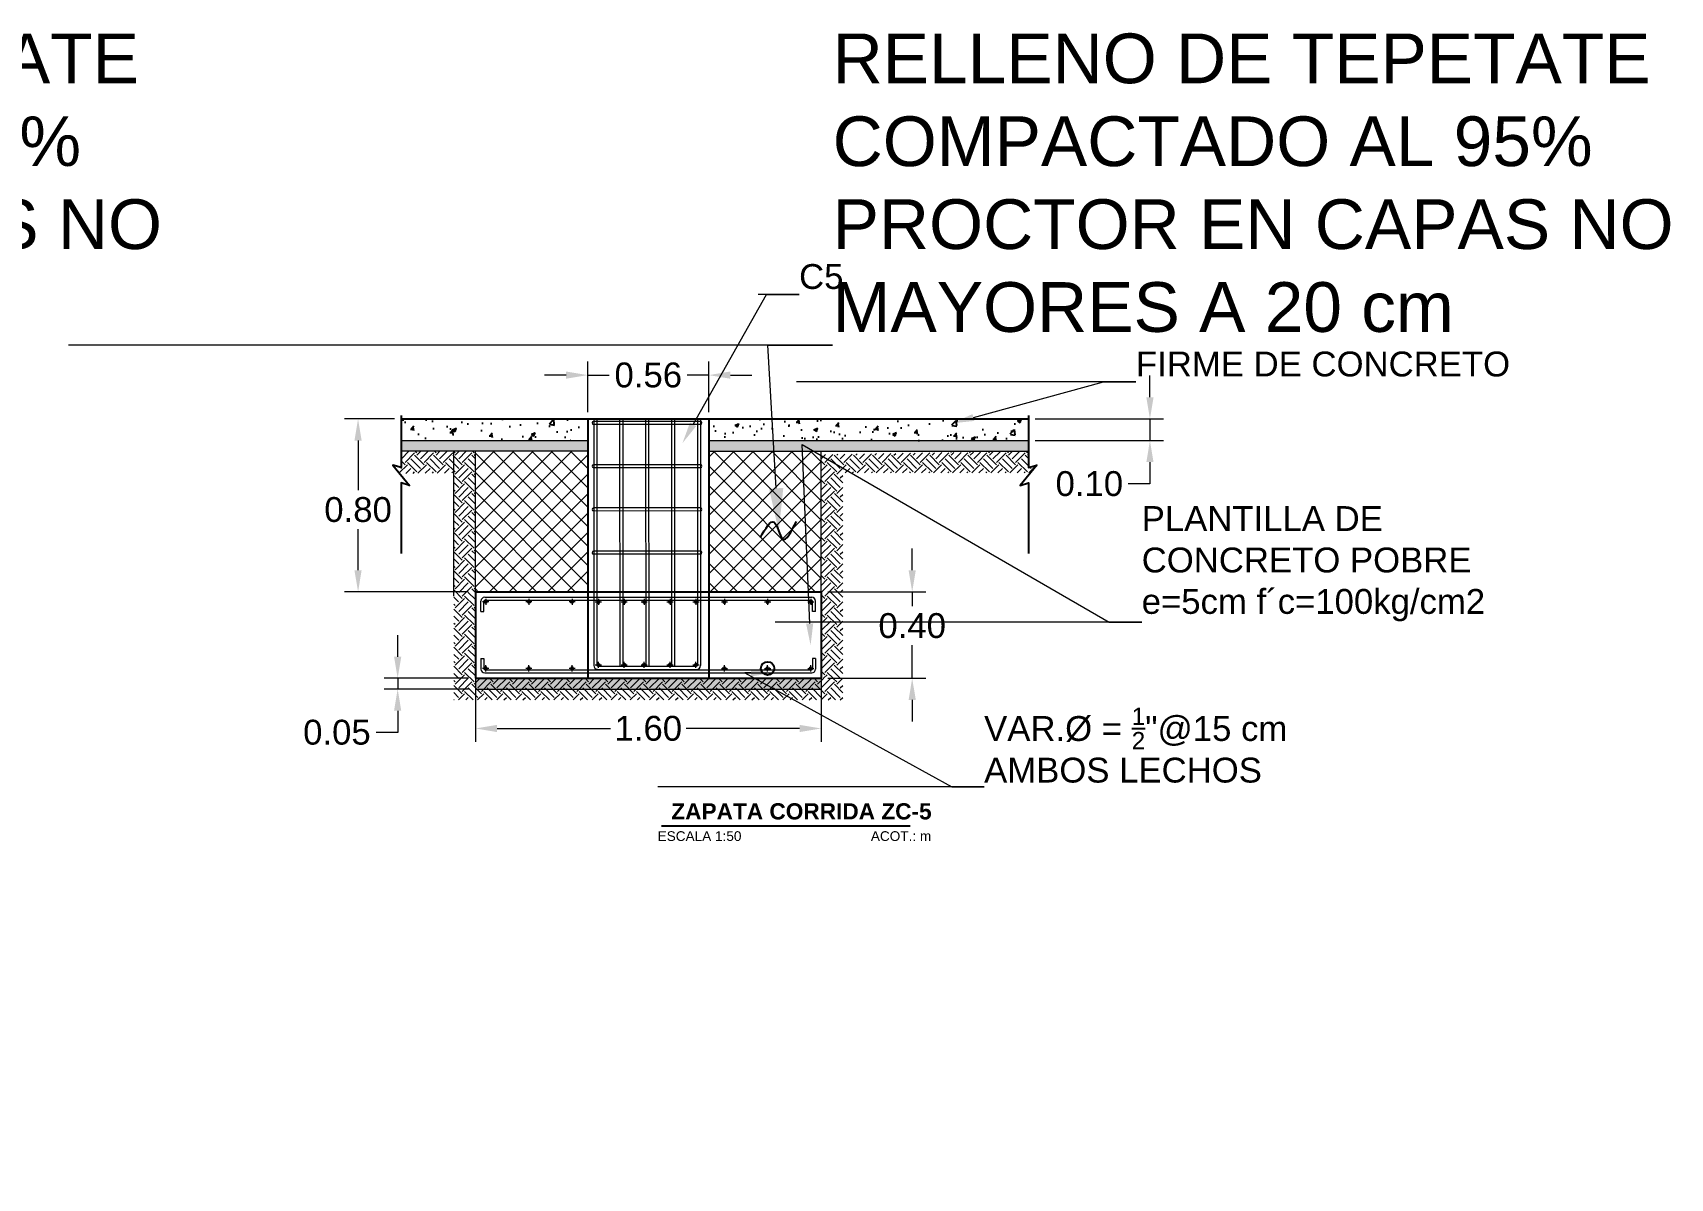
# Model space of a CAD drawing. Header units: metres. Extents: x 14 to 161, y 5 to 309.
# Drawn here: x 118.42 to 126, y 255.41 to 260.71 of the extents above; entities that cross this region are included whole.
import ezdxf
from ezdxf import colors
from ezdxf.entities.mleader import LeaderData, LeaderLine
from ezdxf.enums import TextEntityAlignment as Align
from ezdxf.math import Vec2, Vec3

# ---------------------------------------------------------------- set-up
doc = ezdxf.new("R2010")
doc.units = ezdxf.units.M
doc.header["$PDMODE"] = 35
doc.linetypes.add('CENTRO2', pattern=[0.9, 0.6, -0.1, 0.1, -0.1])
for name, color, linetype, lineweight in [('E-Armado', 2, 'Continuous', 18), ('E-Hatch', 1, 'Continuous', 5), ('E-LCent', 8, 'CENTRO2', 5), ('E-Plantilla', 2, 'Continuous', 20), ('E-Varilla', 3, 'Continuous', 18)]:
    doc.layers.add(name, color=color, linetype=linetype, lineweight=lineweight)
for name, color, linetype in [('E-Cotas', 2, 'Continuous'), ('E-Firme', 5, 'Continuous'), ('E-Titulo', 2, 'Continuous'), ('E-Zapata', 4, 'Continuous')]:
    doc.layers.add(name, color=color, linetype=linetype)
doc.styles.add('General', font='arial.ttf', dxfattribs={"height": 2.3})
doc.styles.add('Texto_Minimo', font='arial.ttf', dxfattribs={"height": 1.8})
doc.styles.add('Titulos', font='', dxfattribs={"height": 6})
doc.styles.get('Titulos').set_extended_font_data('Arial', bold=True)
doc.dimstyles.new('Generales', dxfattribs={"dimscale": 0, "dimtxt": 2.3, "dimasz": 2, "dimexe": 1.25, "dimexo": 0.625, "dimtad": 0, "dimtih": 1, "dimtoh": 1, "dimzin": 1, "dimdsep": 46, "dimtxsty": 'General', "dimcen": 2, "dimclrd": 2, "dimclre": 2, "dimclrt": 3, "dimadec": 0, "dimazin": 0, "dimtfac": 1, "dimtmove": 0, "dimatfit": 3, "dimfxl": 1, "dimlwd": 13, "dimlwe": 13, "dimarcsym": 0})

# ---------------------------------------------------------------- blocks, each defined once
blk = doc.blocks.new('*D1130')
at = {"layer": 'Defpoints', "color": 0, "ltscale": 0.5, "transparency": 16777216}
for p in [(120.1263, 258.9189, 0), (119.927, 258.1189), (120.4681, 258.1189, 0)]:
    blk.add_point(p, dxfattribs=at)
at = {"layer": 'E-Cotas', "color": 2, "linetype": 'Continuous', "lineweight": 13, "ltscale": 0.5, "transparency": 16777216}
for p, q in [((120.095, 258.9189), (119.8645, 258.9189)), ((119.927, 258.8189), (119.927, 258.5888)), ((119.927, 258.2189), (119.927, 258.4089)), ((120.4369, 258.1189), (119.8645, 258.1189))]:
    blk.add_line(p, q, dxfattribs=at)
at = {"layer": 'E-Cotas', "color": 2, "ltscale": 0.5, "transparency": 16777216}
for points in [[(119.9103, 258.8189), (119.9436, 258.8189), (119.927, 258.9189)], [(119.9103, 258.2189), (119.9436, 258.2189), (119.927, 258.1189)]]:
    blk.add_solid(points, dxfattribs=at)
at = {"layer": 'E-Cotas', "color": 3, "ltscale": 0.5, "transparency": 16777216, "insert": (119.927, 258.4989), "char_height": 0.115, "attachment_point": 5, "style": 'General'}
blk.add_mtext('0.80', dxfattribs=at)
blk = doc.blocks.new('*U1122')
at = {"layer": 'E-Armado', "color": 3}
blk.add_circle((0, 0), 0.0635, dxfattribs=at)
at = {"layer": 'E-LCent', "ltscale": 0.05}
for p, q in [((-0.127, 0), (0.127, 0)), ((0, -0.127), (0, 0.127))]:
    blk.add_line(p, q, dxfattribs=at)
blk = doc.blocks.new('*D1131')
at = {"layer": 'Defpoints', "color": 0, "ltscale": 0.5, "transparency": 16777216}
for p in [(120.47, 257.7189, 0), (120.1103, 257.6689), (120.47, 257.6689, 0)]:
    blk.add_point(p, dxfattribs=at)
at = {"layer": 'E-Cotas', "color": 2, "linetype": 'Continuous', "lineweight": 13, "ltscale": 0.5, "transparency": 16777216}
for p, q in [((120.1103, 257.8189), (120.1103, 257.9189)), ((120.4387, 257.7189), (120.0478, 257.7189)), ((120.1103, 257.7189), (120.1103, 257.6689)), ((120.4387, 257.6689), (120.0478, 257.6689)), ((120.1103, 257.5689), (120.1103, 257.4689)), ((120.1103, 257.4689), (120.0103, 257.4689))]:
    blk.add_line(p, q, dxfattribs=at)
at = {"layer": 'E-Cotas', "color": 2, "ltscale": 0.5, "transparency": 16777216}
for points in [[(120.0936, 257.8189), (120.1269, 257.8189), (120.1103, 257.7189)], [(120.0936, 257.5689), (120.1269, 257.5689), (120.1103, 257.6689)]]:
    blk.add_solid(points, dxfattribs=at)
at = {"layer": 'E-Cotas', "color": 3, "ltscale": 0.5, "transparency": 16777216, "insert": (119.8292, 257.4689), "char_height": 0.115, "attachment_point": 5, "style": 'General'}
blk.add_mtext('0.05', dxfattribs=at)
blk = doc.blocks.new('*D1132')
at = {"layer": 'Defpoints', "color": 0, "ltscale": 0.5, "transparency": 16777216}
for p in [(120.47, 257.7189, 0), (122.07, 257.7189, 0), (122.07, 257.4869)]:
    blk.add_point(p, dxfattribs=at)
at = {"layer": 'E-Cotas', "color": 2, "linetype": 'Continuous', "lineweight": 13, "ltscale": 0.5, "transparency": 16777216}
for p, q in [((120.47, 257.6877), (120.47, 257.4244)), ((122.07, 257.6877), (122.07, 257.4244)), ((120.57, 257.4869), (121.095, 257.4869)), ((121.97, 257.4869), (121.445, 257.4869))]:
    blk.add_line(p, q, dxfattribs=at)
at = {"layer": 'E-Cotas', "color": 2, "ltscale": 0.5, "transparency": 16777216}
for points in [[(120.57, 257.5035), (120.57, 257.4702), (120.47, 257.4869)], [(121.97, 257.5035), (121.97, 257.4702), (122.07, 257.4869)]]:
    blk.add_solid(points, dxfattribs=at)
at = {"layer": 'E-Cotas', "color": 3, "ltscale": 0.5, "transparency": 16777216, "insert": (121.27, 257.4869), "char_height": 0.115, "attachment_point": 5, "style": 'General'}
blk.add_mtext('1.60', dxfattribs=at)
blk = doc.blocks.new('*D1133')
at = {"layer": 'Defpoints', "color": 0, "ltscale": 0.5, "transparency": 16777216}
for p in [(123.0293, 258.9189, 0), (123.0293, 258.8189, 0), (123.5915, 258.8189)]:
    blk.add_point(p, dxfattribs=at)
at = {"layer": 'E-Cotas', "color": 2, "linetype": 'Continuous', "lineweight": 13, "ltscale": 0.5, "transparency": 16777216}
for p, q in [((123.5915, 259.0189), (123.5915, 259.1189)), ((123.0606, 258.9189), (123.654, 258.9189)), ((123.5915, 258.9189), (123.5915, 258.8189)), ((123.0606, 258.8189), (123.654, 258.8189)), ((123.5915, 258.7189), (123.5915, 258.6189)), ((123.5915, 258.6189), (123.4915, 258.6189))]:
    blk.add_line(p, q, dxfattribs=at)
at = {"layer": 'E-Cotas', "color": 2, "ltscale": 0.5, "transparency": 16777216}
for points in [[(123.5749, 259.0189), (123.6082, 259.0189), (123.5915, 258.9189)], [(123.5749, 258.7189), (123.6082, 258.7189), (123.5915, 258.8189)]]:
    blk.add_solid(points, dxfattribs=at)
at = {"layer": 'E-Cotas', "color": 3, "ltscale": 0.5, "transparency": 16777216, "insert": (123.3111, 258.6189), "char_height": 0.115, "attachment_point": 5, "style": 'General'}
blk.add_mtext('0.10', dxfattribs=at)
blk = doc.blocks.new('*D1134')
at = {"layer": 'Defpoints', "color": 0, "ltscale": 0.5, "transparency": 16777216}
for p in [(121.55, 259.1214), (120.99, 258.9189, 0), (121.55, 258.9189, 0)]:
    blk.add_point(p, dxfattribs=at)
at = {"layer": 'E-Cotas', "color": 2, "linetype": 'Continuous', "lineweight": 13, "ltscale": 0.5, "transparency": 16777216}
for p, q in [((120.99, 258.9502), (120.99, 259.1839)), ((121.55, 258.9502), (121.55, 259.1839)), ((120.89, 259.1214), (120.79, 259.1214)), ((120.99, 259.1214), (121.0894, 259.1214)), ((121.55, 259.1214), (121.4505, 259.1214)), ((121.65, 259.1214), (121.75, 259.1214))]:
    blk.add_line(p, q, dxfattribs=at)
at = {"layer": 'E-Cotas', "color": 2, "ltscale": 0.5, "transparency": 16777216}
for points in [[(120.89, 259.1381), (120.89, 259.1048), (120.99, 259.1214)], [(121.65, 259.1381), (121.65, 259.1048), (121.55, 259.1214)]]:
    blk.add_solid(points, dxfattribs=at)
at = {"layer": 'E-Cotas', "color": 3, "ltscale": 0.5, "transparency": 16777216, "insert": (121.27, 259.1214), "char_height": 0.115, "attachment_point": 5, "style": 'General'}
blk.add_mtext('0.56', dxfattribs=at)
blk = doc.blocks.new('TITULO2')
blk.add_line((0.485, -0.2911), (-0.6647, -0.2911))
for tag, height, style, p in [('TÍTULO', 2.3, 'General', (-0.1143, -0.2233)), ('ACOTACIÓN', 0.045, 'Texto_Minimo', (0.263, -0.337)), ('ESCALA', 0.045, 'Texto_Minimo', (-0.4891, -0.3378))]:
    blk.add_attdef(tag, text='', height=height, dxfattribs=dict(style=style)).set_placement(p, align=Align.MIDDLE_CENTER)
blk = doc.blocks.new('*D1135')
at = {"layer": 'Defpoints', "color": 0, "ltscale": 0.5, "transparency": 16777216}
for p in [(122.07, 258.1189, 0), (122.07, 257.7189, 0), (122.4913, 257.7189)]:
    blk.add_point(p, dxfattribs=at)
at = {"layer": 'E-Cotas', "color": 2, "linetype": 'Continuous', "lineweight": 13, "ltscale": 0.5, "transparency": 16777216}
for p, q in [((122.4913, 258.2189), (122.4913, 258.3189)), ((122.1012, 258.1189), (122.5538, 258.1189)), ((122.4913, 258.1189), (122.4913, 258.052)), ((122.4913, 257.7189), (122.4913, 257.8721)), ((122.1012, 257.7189), (122.5538, 257.7189)), ((122.4913, 257.6189), (122.4913, 257.5189))]:
    blk.add_line(p, q, dxfattribs=at)
at = {"layer": 'E-Cotas', "color": 2, "ltscale": 0.5, "transparency": 16777216}
for points in [[(122.4747, 258.2189), (122.508, 258.2189), (122.4913, 258.1189)], [(122.4747, 257.6189), (122.508, 257.6189), (122.4913, 257.7189)]]:
    blk.add_solid(points, dxfattribs=at)
at = {"layer": 'E-Cotas', "color": 3, "ltscale": 0.5, "transparency": 16777216, "insert": (122.4913, 257.9621), "char_height": 0.115, "attachment_point": 5, "style": 'General'}
blk.add_mtext('0.40', dxfattribs=at)

msp = doc.modelspace()

# ---------------------------------------------------------------- hatches: boundary and pattern name
at = {"layer": 'E-Firme'}
h = msp.add_hatch(dxfattribs=at)
h.set_pattern_fill('AR-CONC', color=3, scale=0.000999, style=0)
h.set_pattern_definition([(50, (-965.23491, 190.45922), (0.182002484, -0.015923146), [0.01903095, -0.20934045]), (355, (-965.2349, 190.45922), (-0.035207583, 0.190865586), [0.01522476, -0.16747236]), (100.451, (-965.21974, 190.45789), (0.14679556, 0.17494157), [0.01617381, -0.17791191]), (46.1842, (-965.2349, 190.50996), (0.27080796, -0.042000286), [0.028546425, -0.314010675]), (96.6356, (-965.21234, 190.50646), (0.23716683, 0.24717813), [0.024260715, -0.266867865]), (351.184, (-965.2349, 190.50996), (0.2371672, 0.24717769), [0.02283714, -0.25120854]), (21, (-965.20953, 190.49728), (0.151463265, -0.102163253), [0.01903095, -0.20934045]), (326, (-965.20953, 190.49728), (0.061740226, 0.184003778), [0.01522476, -0.16747236]), (71.4514, (-965.19691, 190.48876), (0.213203074, 0.081840935), [0.01617381, -0.17791191]), (37.5, (-965.23491, 190.459216), (0.0030855146, 0.084470484), [0, -0.165442392, 0, -0.17000982, 0, -0.168106725]), (7.5, (-965.23491, 190.45922), (0.066752843, 0.100080394), [0, -0.096930972, 0, -0.161636202, 0, -0.064070865]), (327.5, (-965.291494, 190.459216), (0.1354550046, -0.0057230152), [0, -0.0634365, 0, -0.19792188, 0, -0.26262711]), (317.5, (-965.31687, 190.45922), (0.147981052, 0.025401065), [0, -0.08246745, 0, -0.131440428, 0, -0.18650331])])
h.paths.add_polyline_path([(120.1263, 258.91895), (120.1263, 258.81895), (120.98996, 258.81895), (120.98996, 258.91895)])
h.paths.add_polyline_path([(121.54996, 258.91895), (121.54996, 258.81895), (123.02932, 258.81895), (123.02932, 258.91895)])
at = {"layer": 'E-Hatch'}
h = msp.add_hatch(dxfattribs=at)
h.set_pattern_fill('EARTH', color=256, scale=0.24975, angle=45, style=0)
h.set_pattern_definition([(45, (-258.13281, 272.669046), (7e-18, 0.088299959), [0.0624375, -0.0624375]), (45, (-258.14937, 272.6856), (7e-18, 0.088299959), [0.0624375, -0.0624375]), (45, (-258.165925, 272.70216), (7e-18, 0.088299959), [0.0624375, -0.0624375]), (135, (-258.165925, 272.713196), (-0.088299959, 1e-17), [0.0624375, -0.0624375]), (135, (-258.14937, 272.72975), (-0.088299959, 1e-17), [0.0624375, -0.0624375]), (135, (-258.13281, 272.74631), (-0.088299959, 1e-17), [0.0624375, -0.0624375])])
h.paths.add_polyline_path([(120.77223, 257.71892), (120.86997, 257.71892), (120.77146, 257.71892)], flags=16)
h.paths.add_polyline_path([(123.02932, 258.69389), (123.02932, 258.769), (122.06996, 258.75409), (122.06996, 257.71842), (122.16996, 257.71836), (122.16996, 258.6691), (123.0384, 258.6691), (123.06748, 258.70457)])
h.paths.add_polyline_path([(120.08814, 258.70457), (120.11948, 258.66634), (120.36992, 258.6691), (120.37, 257.61892), (122.16978, 257.61892), (122.17027, 257.71889), (120.46993, 257.71895), (120.46999, 258.769), (120.1263, 258.769), (120.1263, 258.69389)])
at = {"layer": 'E-Hatch', "ltscale": 0.4}
h = msp.add_hatch(dxfattribs=at)
h.set_pattern_fill('ANSI37', color=256, scale=0.02, style=0)
h.set_pattern_definition([(45, (25.31879, 0), (-0.04490128, 0.04490128), []), (135, (25.31879, 0), (-0.04490128, -0.04490128), [])])
h.paths.add_polyline_path([(120.98996, 258.769), (120.46996, 258.76897), (120.46996, 258.11886), (120.98996, 258.11888)])
h = msp.add_hatch(dxfattribs=at)
h.set_pattern_fill('ANSI37', color=256, scale=0.02, style=0)
h.set_pattern_definition([(45, (26.51879, 0), (-0.04490128, 0.04490128), []), (135, (26.51879, 0), (-0.04490128, -0.04490128), [])])
h.paths.add_polyline_path([(122.06996, 258.769), (121.54996, 258.76897), (121.54996, 258.11886), (122.06996, 258.11888)])
at = {"layer": 'E-Plantilla', "ltscale": 0.4}
h = msp.add_hatch(dxfattribs=at)
h.set_pattern_fill('AR-CONC', color=256, scale=0.004995, style=0)
h.set_pattern_definition([(50, (-234.737027, 280.797002), (0.035827146, -0.0031344691), [0.00374625, -0.04120875]), (355, (-234.737027, 280.797), (-0.006930629, 0.037571997), [0.002997, -0.032967]), (100.4514, (-234.73404, 280.79674), (0.0288965436, 0.034437505), [0.0031838225, -0.0350220485]), (46.1842, (-234.737027, 280.80699), (0.0533086904, -0.008267675), [0.005619375, -0.061813125]), (96.6356, (-234.732585, 280.806303), (0.046686402, 0.048657188), [0.004775734, -0.052533064]), (351.1842, (-234.737027, 280.80699), (0.046686364, 0.048657224), [0.0044955, -0.0494505]), (21, (-234.732032, 280.804494), (0.0298155073, -0.0201108136), [0.00374625, -0.04120875]), (326, (-234.732032, 280.804494), (0.012153601, 0.0362212448), [0.002997, -0.032967]), (71.4514, (-234.729547, 280.80282), (0.0419691203, 0.0161103983), [0.0031838225, -0.0350220485]), (37.5, (-234.737027, 280.797002), (0.00060738477, 0.016628048), [0, -0.0325674, 0, -0.0334665, 0, -0.033091875]), (7.5, (-234.737027, 280.797002), (0.0131403234, 0.019700865), [0, -0.0190809, 0, -0.03181815, 0, -0.012612375]), (327.5, (-234.748166, 280.797002), (0.0266644307, -0.00112661584), [0, -0.0124875, 0, -0.038961, 0, -0.05169825]), (317.5, (-234.75316, 280.797002), (0.0291301492, 0.0050002439), [0, -0.01623375, 0, -0.0258741, 0, -0.03671325])])
h.paths.add_polyline_path([(120.85996, 258.81895), (120.98996, 258.769)])
h.paths.add_polyline_path([(120.1263, 258.81895), (120.1263, 258.769), (120.98996, 258.769), (120.98996, 258.81895)])
h = msp.add_hatch(dxfattribs=at)
h.set_pattern_fill('AR-CONC', color=256, scale=0.004995, style=0)
h.set_pattern_definition([(50, (-232.403693, 280.797002), (0.035827146, -0.0031344691), [0.00374625, -0.04120875]), (355, (-232.403693, 280.797), (-0.006930629, 0.037571997), [0.002997, -0.032967]), (100.4514, (-232.400708, 280.79674), (0.0288965436, 0.034437505), [0.0031838225, -0.0350220485]), (46.1842, (-232.403693, 280.80699), (0.0533086904, -0.008267675), [0.005619375, -0.061813125]), (96.6356, (-232.39925, 280.806303), (0.046686402, 0.048657188), [0.004775734, -0.052533064]), (351.1842, (-232.403693, 280.80699), (0.046686364, 0.048657224), [0.0044955, -0.0494505]), (21, (-232.398698, 280.804494), (0.0298155073, -0.0201108136), [0.00374625, -0.04120875]), (326, (-232.3987, 280.804494), (0.012153601, 0.0362212448), [0.002997, -0.032967]), (71.4514, (-232.396214, 280.80282), (0.0419691203, 0.0161103983), [0.0031838225, -0.0350220485]), (37.5, (-232.403693, 280.797002), (0.00060738477, 0.016628048), [0, -0.0325674, 0, -0.0334665, 0, -0.033091875]), (7.5, (-232.403693, 280.797002), (0.0131403234, 0.019700865), [0, -0.0190809, 0, -0.03181815, 0, -0.012612375]), (327.5, (-232.414832, 280.797002), (0.0266644307, -0.00112661584), [0, -0.0124875, 0, -0.038961, 0, -0.05169825]), (317.5, (-232.419827, 280.797002), (0.0291301492, 0.0050002439), [0, -0.01623375, 0, -0.0258741, 0, -0.03671325])])
h.paths.add_polyline_path([(123.02932, 258.769), (123.02932, 258.81895), (121.54996, 258.81895), (121.54996, 258.769)])
at = {"layer": 'E-Plantilla'}
h = msp.add_hatch(dxfattribs=at)
h.set_pattern_fill('AR-CONC', color=2, scale=0.004995, style=0)
h.set_pattern_definition([(50, (-226.56356, 290.367443), (0.035827146, -0.0031344691), [0.00374625, -0.04120875]), (355, (-226.56356, 290.367443), (-0.006930629, 0.037571997), [0.002997, -0.032967]), (100.4514, (-226.560575, 290.36718), (0.0288965436, 0.034437505), [0.0031838225, -0.0350220485]), (46.1842, (-226.56356, 290.377433), (0.0533086904, -0.008267675), [0.005619375, -0.061813125]), (96.6356, (-226.55912, 290.376744), (0.046686402, 0.048657188), [0.004775734, -0.052533064]), (351.1842, (-226.56356, 290.37743), (0.046686364, 0.048657224), [0.0044955, -0.0494505]), (21, (-226.558566, 290.374935), (0.0298155073, -0.0201108136), [0.00374625, -0.04120875]), (326, (-226.558566, 290.374935), (0.012153601, 0.0362212448), [0.002997, -0.032967]), (71.4514, (-226.55608, 290.37326), (0.0419691203, 0.0161103983), [0.0031838225, -0.0350220485]), (37.5, (-226.563561, 290.367443), (0.00060738477, 0.016628048), [0, -0.0325674, 0, -0.0334665, 0, -0.033091875]), (7.5, (-226.56356, 290.367443), (0.0131403234, 0.019700865), [0, -0.0190809, 0, -0.03181815, 0, -0.012612375]), (327.5, (-226.5747, 290.367443), (0.0266644307, -0.00112661584), [0, -0.0124875, 0, -0.038961, 0, -0.05169825]), (317.5, (-226.579695, 290.367443), (0.0291301492, 0.0050002439), [0, -0.01623375, 0, -0.0258741, 0, -0.03671325])])
h.paths.add_polyline_path([(122.06996, 257.66892), (122.06996, 257.71887), (120.46996, 257.71887), (120.46996, 257.66892)])

# ---------------------------------------------------------------- linework, layer by layer
at = {"layer": 'E-Armado'}
for p, q in [((121.01741, 258.91895, 0), (121.01793, 257.77817, 0.00003)), ((121.0315, 258.91895, 0.00001), (121.03202, 257.77957, 0.00003)), ((121.13741, 258.91895, 0), (121.13796, 257.77456, 0.00003)), ((121.1515, 258.91895, 0.00001), (121.15205, 257.77456, 0.00003)), ((121.25741, 258.91895, 0), (121.25796, 257.77455, 0.00004)), ((121.27149, 258.91886, 0), (121.27205, 257.77455, -0.00002)), ((121.37741, 258.91895, 0), (121.37788, 257.77453, -0.00001)), ((121.3915, 258.91895, 0), (121.39197, 257.77453, -0.00001)), ((121.49741, 258.91895, 0), (121.49786, 257.77944, -0.00001)), ((121.5115, 258.91895, 0), (121.51195, 257.77811, -0.00001)), ((120.98996, 258.769, -0.00001), (120.1263, 258.769, -0.00001)), ((121.54996, 258.769, 0), (123.02932, 258.769, -0.00001)), ((120.49555, 258.0275, 0.00001), (120.49555, 258.07621, 0.00001)), ((120.49555, 258.0275, 0.00001), (120.50964, 258.0275, 0.00001)), ((120.50964, 258.0275, 0.00001), (120.50964, 258.07481, 0.00001)), ((120.51323, 258.09389, -0.00001), (122.02668, 258.09389, -0.00001)), ((120.51464, 258.0798, 0.00001), (122.02528, 258.0798, 0.00001)), ((122.03027, 258.0275, 0.00001), (122.03027, 258.07481, 0.00001)), ((122.04436, 258.0275, 0.00001), (122.03027, 258.0275, 0.00001)), ((122.04436, 258.0275, 0.00001), (122.04436, 258.07621, 0.00001)), ((120.49555, 257.81024, 0.00001), (120.50964, 257.81024, 0.00001)), ((120.49555, 257.81024, 0.00001), (120.49555, 257.76153, 0.00001)), ((120.50964, 257.81024, 0.00001), (120.50964, 257.76293, 0.00001)), ((122.04436, 257.81024, 0.00001), (122.03027, 257.81024, 0.00001)), ((122.03027, 257.81024, 0.00001), (122.03027, 257.76293, 0.00001)), ((122.04436, 257.81024, 0.00001), (122.04436, 257.76153, 0.00001)), ((120.51323, 257.74384, -0.00001), (122.02668, 257.74384, -0.00001)), ((120.51464, 257.75793, 0.00001), (122.02528, 257.75793, 0.00001)), ((121.03561, 257.76049, 0.00003), (121.49426, 257.76043, -0.00001)), ((121.03701, 257.77458, 0.00003), (121.49286, 257.77452, -0.00001))]:
    msp.add_line(p, q, dxfattribs=at)
at = {"layer": 'E-Armado', "color": 3}
for p, q in [((121.5115, 258.90716, 0.12109), (121.01741, 258.90713, 0)), ((121.51151, 258.89298, 0.12109), (121.01741, 258.89274, 0)), ((121.5115, 258.70716, 0.12109), (121.01741, 258.70713, 0)), ((121.51151, 258.69298, 0.12109), (121.01741, 258.69274, 0)), ((121.5115, 258.50716, 0.12109), (121.01741, 258.50713, 0)), ((121.51151, 258.49298, 0.12109), (121.01741, 258.49274, 0)), ((121.5115, 258.30716, 0.12109), (121.01741, 258.30713, 0)), ((121.51151, 258.29298, 0.12109), (121.01741, 258.29274, 0))]:
    msp.add_line(p, q, dxfattribs=at)
for centre, start, end in [((121.01741, 258.90008, 0), 90, 270), ((121.5115, 258.90021, 0), 270, 90), ((121.01741, 258.70008, 0), 90, 270), ((121.5115, 258.70021, 0), 270, 90), ((121.01741, 258.50008, 0), 90, 270), ((121.5115, 258.50021, 0), 270, 90), ((121.01741, 258.30008, 0), 90, 270), ((121.5115, 258.30021, 0), 270, 90)]:
    msp.add_arc(centre, 0.00704, start, end, dxfattribs=at)
at = {"layer": 'E-Armado'}
for centre, radius, start, end in [((120.51323, 258.07621, -0.00001), 0.01768, 90, 180), ((120.51464, 258.07481, 0.00001), 0.005, 90, 180), ((122.02528, 258.07481, 0.00001), 0.005, 0, 90), ((122.02668, 258.07621, -0.00001), 0.01768, 0, 90), ((120.51323, 257.76153, -0.00001), 0.01768, 180, 270), ((120.51464, 257.76293, 0.00001), 0.005, 180, 270), ((121.03561, 257.77817, 0.00003), 0.01768, 180, 270), ((121.03701, 257.77957, 0.00003), 0.005, 180, 270), ((121.49286, 257.77951, -0.00001), 0.005, 270, 360), ((121.49426, 257.77811, -0.00001), 0.01768, 270, 360), ((122.02528, 257.76293, 0.00001), 0.005, 270, 0), ((122.02668, 257.76153, -0.00001), 0.01768, 270, 0)]:
    msp.add_arc(centre, radius, start, end, dxfattribs=at)
at = {"layer": 'E-Cotas', "elevation": -0.00001}
for points in [[(120.1263, 258.93536), (120.1263, 258.69389), (120.08814, 258.70457), (120.16445, 258.61147), (120.1263, 258.62312), (120.1263, 258.2967)], [(123.02932, 258.93536), (123.02932, 258.69389), (123.06748, 258.70457), (122.99117, 258.61147), (123.02932, 258.62312), (123.02932, 258.2967)]]:
    msp.add_lwpolyline(points, dxfattribs=at)
at = {"layer": 'E-Cotas', "color": 2, "ltscale": 0.5}
msp.add_circle((121.82231, 257.76498, 0.00001), 0.03078, dxfattribs=at)
at = {"layer": 'E-Cotas', "color": 4}
msp.add_spline([(121.78885, 258.37052, -0.00001), (121.85228, 258.44121, -0.00001), (121.89124, 258.36345, -0.00001), (121.95553, 258.44441, -0.00001)], degree=3, dxfattribs=at)
at = {"layer": 'E-Firme'}
msp.add_line((120.1263, 258.91895, -0.00001), (123.02932, 258.91895, -0.00001), dxfattribs=at)
at = {"layer": 'E-Hatch', "color": 1, "ltscale": 0.5}
for p, q in [((120.36996, 258.09887, -0.00001), (120.36996, 258.769, -0.00001)), ((120.46996, 258.09887, -0.00001), (120.46996, 258.769, -0.00001)), ((122.06996, 258.09887, -0.00001), (122.06996, 258.769, -0.00001))]:
    msp.add_line(p, q, dxfattribs=at)
at = {"layer": 'E-Plantilla'}
for p, q in [((120.1263, 258.81895, -0.00001), (120.98996, 258.81895, -0.00001)), ((121.54996, 258.81895, 0), (123.02932, 258.81895, -0.00001)), ((121.66996, 258.81895, -0.00001), (123.02932, 258.81895, -0.00001))]:
    msp.add_line(p, q, dxfattribs=at)
at = {"layer": 'E-Plantilla', "color": 2}
for p, q in [((120.46996, 257.71887, -0.00001), (120.46996, 257.66892, -0.00001)), ((122.06996, 257.71887, -0.00001), (122.06996, 257.66892, -0.00001)), ((120.46996, 257.66892, -0.00001), (122.06996, 257.66892, -0.00001))]:
    msp.add_line(p, q, dxfattribs=at)
at = {"layer": 'E-Zapata', "color": 3}
for p, q in [((120.98996, 258.91895, -0.00001), (120.98996, 257.71887, -0.00001)), ((121.54996, 258.91895, 0), (121.54996, 257.71887, -0.00001)), ((120.46996, 258.11887, -0.00001), (122.06996, 258.11887, -0.00001)), ((120.46996, 258.11887, -0.00001), (120.46996, 257.71887, -0.00001)), ((122.06996, 258.11887, -0.00001), (122.06996, 257.71887, -0.00001)), ((120.46996, 257.71887, -0.00001), (122.06996, 257.71887, -0.00001))]:
    msp.add_line(p, q, dxfattribs=at)

# ---------------------------------------------------------------- block references
at = {"layer": 'E-Titulo'}
ref = msp.add_blockref('TITULO2', (121.99636, 257.32687), dxfattribs=at)
ref.add_attrib('TÍTULO', 'ZAPATA CORRIDA ZC-5', dxfattribs={"layer": '0', "height": 0.075, "style": 'Titulos'}).set_placement((121.97895, 257.10359), align=Align.MIDDLE_CENTER)
ref.add_attrib('ESCALA', 'ESCALA 1:50', dxfattribs={"layer": '0', "height": 0.045, "style": 'Texto_Minimo'}).set_placement((121.50726, 256.98906), align=Align.MIDDLE_CENTER)
ref.add_attrib('ACOTACIÓN', 'ACOT.: m', dxfattribs={"layer": '0', "height": 0.045, "style": 'Texto_Minimo'}).set_placement((122.43973, 256.98906), align=Align.MIDDLE_CENTER)
at = {"layer": 'E-Varilla', "yscale": 0.111, "zscale": 0.111, "rotation": 180}
for p, xscale in [((120.51761, 258.07276, 0.00001), 0.111), ((120.71761, 258.07276, 0.00001), 0.111), ((120.91761, 258.07276, 0.00001), 0.111), ((121.03906, 258.07274, -0.00001), -0.111), ((121.15895, 258.07279, 0.00003), -0.111), ((121.25077, 258.07282, 0.00003), -0.111), ((121.37071, 258.07289, -0.00001), -0.111), ((121.4907, 258.07293, -0.00001), -0.111), ((121.62231, 258.07276, 0.00001), -0.111), ((121.82231, 258.07276, 0.00001), -0.111), ((122.02231, 258.07276, 0.00001), -0.111)]:
    msp.add_blockref('*U1122', p, dxfattribs=dict(at, xscale=xscale))
at = {"layer": 'E-Varilla', "yscale": 0.111, "zscale": 0.111}
for p, xscale in [((121.03906, 257.78161, 0.00003), 0.111), ((121.15895, 257.78149, 0.00007), 0.111), ((121.25077, 257.78135, 0.00007), 0.111), ((121.37071, 257.78142, 0.00003), 0.111), ((121.4907, 257.78147, 0.00003), 0.111), ((120.51761, 257.76498, 0.00001), -0.111), ((120.71761, 257.76498, 0.00001), -0.111), ((120.91761, 257.76498, 0.00001), -0.111), ((121.62231, 257.76498, 0.00001), 0.111), ((121.82231, 257.76498, 0.00001), 0.111), ((122.02231, 257.76498, 0.00001), 0.111)]:
    msp.add_blockref('*U1122', p, dxfattribs=dict(at, xscale=xscale))

# ---------------------------------------------------------------- dimensions: what is measured, and where the dimension line sits
at = {"layer": 'E-Cotas', "color": 30, "ltscale": 0.5, "true_color": 0xf26722}
dim = msp.add_linear_dim(base=(121.54996, 259.12145), p1=(120.98996, 258.91895, -0.00001), p2=(121.54996, 258.91895, 0), dimstyle='Generales', dxfattribs=at)
dim.commit()
dim.dimension.update_dxf_attribs({"geometry": '*D1134', "text_midpoint": (121.26996, 259.12145)})
for base, p1, p2, picture, middle in [((123.59155, 258.81895), (123.02932, 258.91895, -0.00001), (123.02932, 258.81895, -0.00001), '*D1133', (123.31113, 258.61895)), ((120.11027, 257.66892), (120.46996, 257.71887, -0.00001), (120.46996, 257.66892, -0.00001), '*D1131', (119.82923, 257.46892))]:
    dim = msp.add_linear_dim(base=base, p1=p1, p2=p2, angle=90, dimstyle='Generales', dxfattribs=at)
    dim.commit()
    dim.dimension.update_dxf_attribs({"geometry": picture, "text_midpoint": middle})
for base, p1, p2, picture, middle in [((119.92697, 258.11887), (120.1263, 258.91895, -0.00001), (120.46811, 258.11887, -0.00001), '*D1130', (119.92697, 258.49887)), ((122.49132, 257.71887), (122.06996, 258.11887, -0.00001), (122.06996, 257.71887, -0.00001), '*D1135', (122.49132, 257.96208))]:
    dim = msp.add_linear_dim(base=base, p1=p1, p2=p2, angle=90, dimstyle='Generales', dxfattribs=at)
    dim.commit()
    dim.dimension.update_dxf_attribs({"geometry": picture, "text_midpoint": middle, "dimtype": 160})
dim = msp.add_linear_dim(base=(122.06996, 257.48687), p1=(120.46996, 257.71892, -0.00001), p2=(122.06996, 257.71892, -0.00001), dimstyle='Generales', dxfattribs=at)
dim.commit()
dim.dimension.update_dxf_attribs({"geometry": '*D1132', "text_midpoint": (121.26996, 257.48687), "dimtype": 160})

# ---------------------------------------------------------------- leaders
ml = msp.add_multileader_mtext('Standard', dxfattribs=at)
ml.set_content('RELLENO DE TEPETATE\\PCOMPACTADO AL 95%\\PPROCTOR EN CAPAS NO\\PMAYORES A 20 cm', color=3, style='General')
ml.set_leader_properties(color=2, linetype='Continuous', lineweight=15)
ml.build(insert=Vec2(0, 0))
ml.multileader.update_dxf_attribs({"text_left_attachment_type": 5, "text_right_attachment_type": 5, "dogleg_length": 3, "arrow_head_size": 0.2, "scale": 0.1})
ctx = ml.context
ctx.base_point, ctx.scale, ctx.char_height, ctx.arrow_head_size, ctx.landing_gap_size, ctx.plane_origin = Vec3(115.1282, 259.25929, -0.00001), 0.1, 0.23, 0.2, 0, Vec3(114.53921, 258.39807, -0.00001)
ctx.left_attachment, ctx.right_attachment = 5, 5
notes = []
notes.append((ctx, [(0, (1, 1, 0), (114.8282, 259.25929, -0.00001), (1, 0), 0.3, [(0, [(114.87878, 258.39807, -0.00001)], 0, [])])]))
ctx.mtext.insert, ctx.mtext.flow_direction = Vec3(115.1282, 260.70161, -0.00001), 5
ml = msp.add_multileader_mtext('Standard', dxfattribs=at)
ml.set_content('RELLENO DE TEPETATE\\PCOMPACTADO AL 95%\\PPROCTOR EN CAPAS NO\\PMAYORES A 20 cm', color=3, style='General')
ml.set_leader_properties(color=2, linetype='Continuous', lineweight=15)
ml.build(insert=Vec2(0, 0))
ml.multileader.update_dxf_attribs({"text_left_attachment_type": 5, "text_right_attachment_type": 5, "dogleg_length": 3, "arrow_head_size": 0.2, "scale": 0.1})
ctx = ml.context
ctx.base_point, ctx.scale, ctx.char_height, ctx.arrow_head_size, ctx.landing_gap_size, ctx.plane_origin = Vec3(122.12321, 259.25929, -0.00001), 0.1, 0.23, 0.2, 0, Vec3(121.53423, 258.39807, -0.00001)
ctx.left_attachment, ctx.right_attachment = 5, 5
notes.append((ctx, [(0, (1, 1, 0), (121.82321, 259.25929, -0.00001), (1, 0), 0.3, [(0, [(121.8738, 258.39807, -0.00001)], 0, [])])]))
ctx.mtext.insert, ctx.mtext.flow_direction = Vec3(122.12321, 260.70161, -0.00001), 5
ml = msp.add_multileader_mtext('Standard', dxfattribs=at)
ml.set_content('C5', color=3, style='General')
ml.set_leader_properties(color=2, linetype='Continuous', lineweight=15)
ml.build(insert=Vec2(0, 0))
ml.multileader.update_dxf_attribs({"text_left_attachment_type": 5, "text_right_attachment_type": 5, "dogleg_length": 3, "arrow_head_size": 0.1, "scale": 0.05})
ctx = ml.context
ctx.base_point, ctx.scale, ctx.char_height, ctx.arrow_head_size, ctx.landing_gap_size, ctx.plane_origin = Vec3(121.96779, 259.49507), 0.05, 0.115, 0.1, 0, Vec3(121.52652, 258.80639)
ctx.left_attachment, ctx.right_attachment = 5, 5
notes.append((ctx, [(0, (1, 1, 0), (121.81779, 259.49507), (1, 0), 0.15, [(0, [(121.42803, 258.80639)], 0, [])])]))
ctx.mtext.insert, ctx.mtext.flow_direction = Vec3(121.96779, 259.63503), 5
ml = msp.add_multileader_mtext('Standard', dxfattribs=at)
ml.set_content('FIRME DE CONCRETO', color=3, style='General')
ml.set_leader_properties(color=2, linetype='Continuous', lineweight=15)
ml.build(insert=Vec2(0, 0))
ml.multileader.update_dxf_attribs({"text_left_attachment_type": 5, "text_right_attachment_type": 5, "dogleg_length": 3, "arrow_head_size": 0.1, "scale": 0.05})
ctx = ml.context
ctx.base_point, ctx.scale, ctx.char_height, ctx.arrow_head_size, ctx.landing_gap_size, ctx.plane_origin = Vec3(123.52688, 259.09037, -0.00001), 0.05, 0.115, 0.1, 0, Vec3(122.67816, 258.89887, -0.00001)
ctx.left_attachment, ctx.right_attachment = 5, 5
notes.append((ctx, [(0, (1, 1, 0), (123.37688, 259.09037, -0.00001), (1, 0), 0.15, [(0, [(122.67816, 258.89887, -0.00001)], 0, [])])]))
ctx.mtext.insert, ctx.mtext.flow_direction = Vec3(123.52688, 259.23041, -0.00001), 5
ml = msp.add_multileader_mtext('Standard', dxfattribs=at)
ml.set_content('PLANTILLA DE \\PCONCRETO POBRE\\Pe=5cm f´c=100kg/cm2 ', color=3, style='General')
ml.set_leader_properties(color=2, linetype='Continuous', lineweight=15)
ml.build(insert=Vec2(0, 0))
ml.multileader.update_dxf_attribs({"text_left_attachment_type": 5, "text_right_attachment_type": 5, "dogleg_length": 3, "arrow_head_size": 0.1, "scale": 0.05})
ctx = ml.context
ctx.base_point, ctx.scale, ctx.char_height, ctx.arrow_head_size, ctx.landing_gap_size, ctx.plane_origin = Vec3(123.55335, 257.97933), 0.05, 0.115, 0.1, 0, Vec3(121.0557, 257.92259)
ctx.left_attachment, ctx.right_attachment = 5, 5
notes.append((ctx, [(1, (1, 1, 0), (123.40335, 257.97933), (1, 0), 0.15, [(1, [(122.02106, 257.87207), (121.98279, 258.80017)], 0, [])])]))
ctx.mtext.insert, ctx.mtext.flow_direction = Vec3(123.55335, 258.51548), 5
ml = msp.add_multileader_mtext('Standard', dxfattribs=at)
ml.set_content('\\A1;VAR.%%C = {\\H0.7x;\\S1/2;}"@15 cm\\PAMBOS LECHOS', color=3, style='General')
ml.set_leader_properties(color=2, linetype='Continuous', lineweight=15)
ml.build(insert=Vec2(0, 0))
ml.multileader.update_dxf_attribs({"text_left_attachment_type": 5, "text_right_attachment_type": 5, "dogleg_length": 3, "arrow_head_size": 0.1, "scale": 0.05})
ctx = ml.context
ctx.base_point, ctx.scale, ctx.char_height, ctx.arrow_head_size, ctx.landing_gap_size, ctx.plane_origin = Vec3(122.82419, 257.21652, 0.00003), 0.05, 0.115, 0.1, 0, Vec3(120.92711, 258.2952, 0.00003)
ctx.left_attachment, ctx.right_attachment = 5, 5
notes.append((ctx, [(1, (1, 1, 0), (122.67419, 257.21652, 0.00003), (1, 0), 0.15, [(3, [(121.84468, 257.74384, 0.00003), (121.71725, 257.74384, 0.00003)], 0, [])])]))
ctx.mtext.insert, ctx.mtext.flow_direction = Vec3(122.82419, 257.58338, 0.00003), 5
for ctx, leaders in notes:
    for number, flags, end, landing, length, lines in leaders:
        leader = LeaderData()
        leader.index, (leader.has_last_leader_line, leader.has_dogleg_vector, leader.attachment_direction) = number, flags
        leader.last_leader_point, leader.dogleg_vector, leader.dogleg_length = Vec3(end), Vec3(landing), length
        for number, points, colour, breaks in lines:
            line = LeaderLine()
            line.index, line.vertices, line.color, line.breaks = number, Vec3.list(points), colors.encode_raw_color(colour), breaks
            leader.lines.append(line)
        ctx.leaders.append(leader)

doc.saveas('drawing.dxf')
